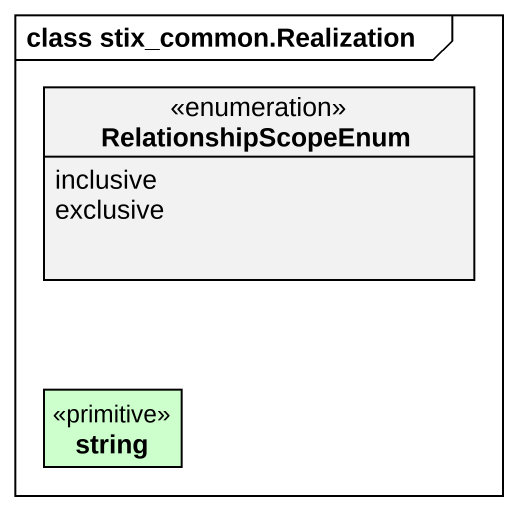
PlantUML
@startuml
mainframe class stix_common.Realization
hide circle
hide empty members
enum RelationshipScopeEnum {
  inclusive
  exclusive
}
class string <<primitive>> #CCFFCC
@enduml
